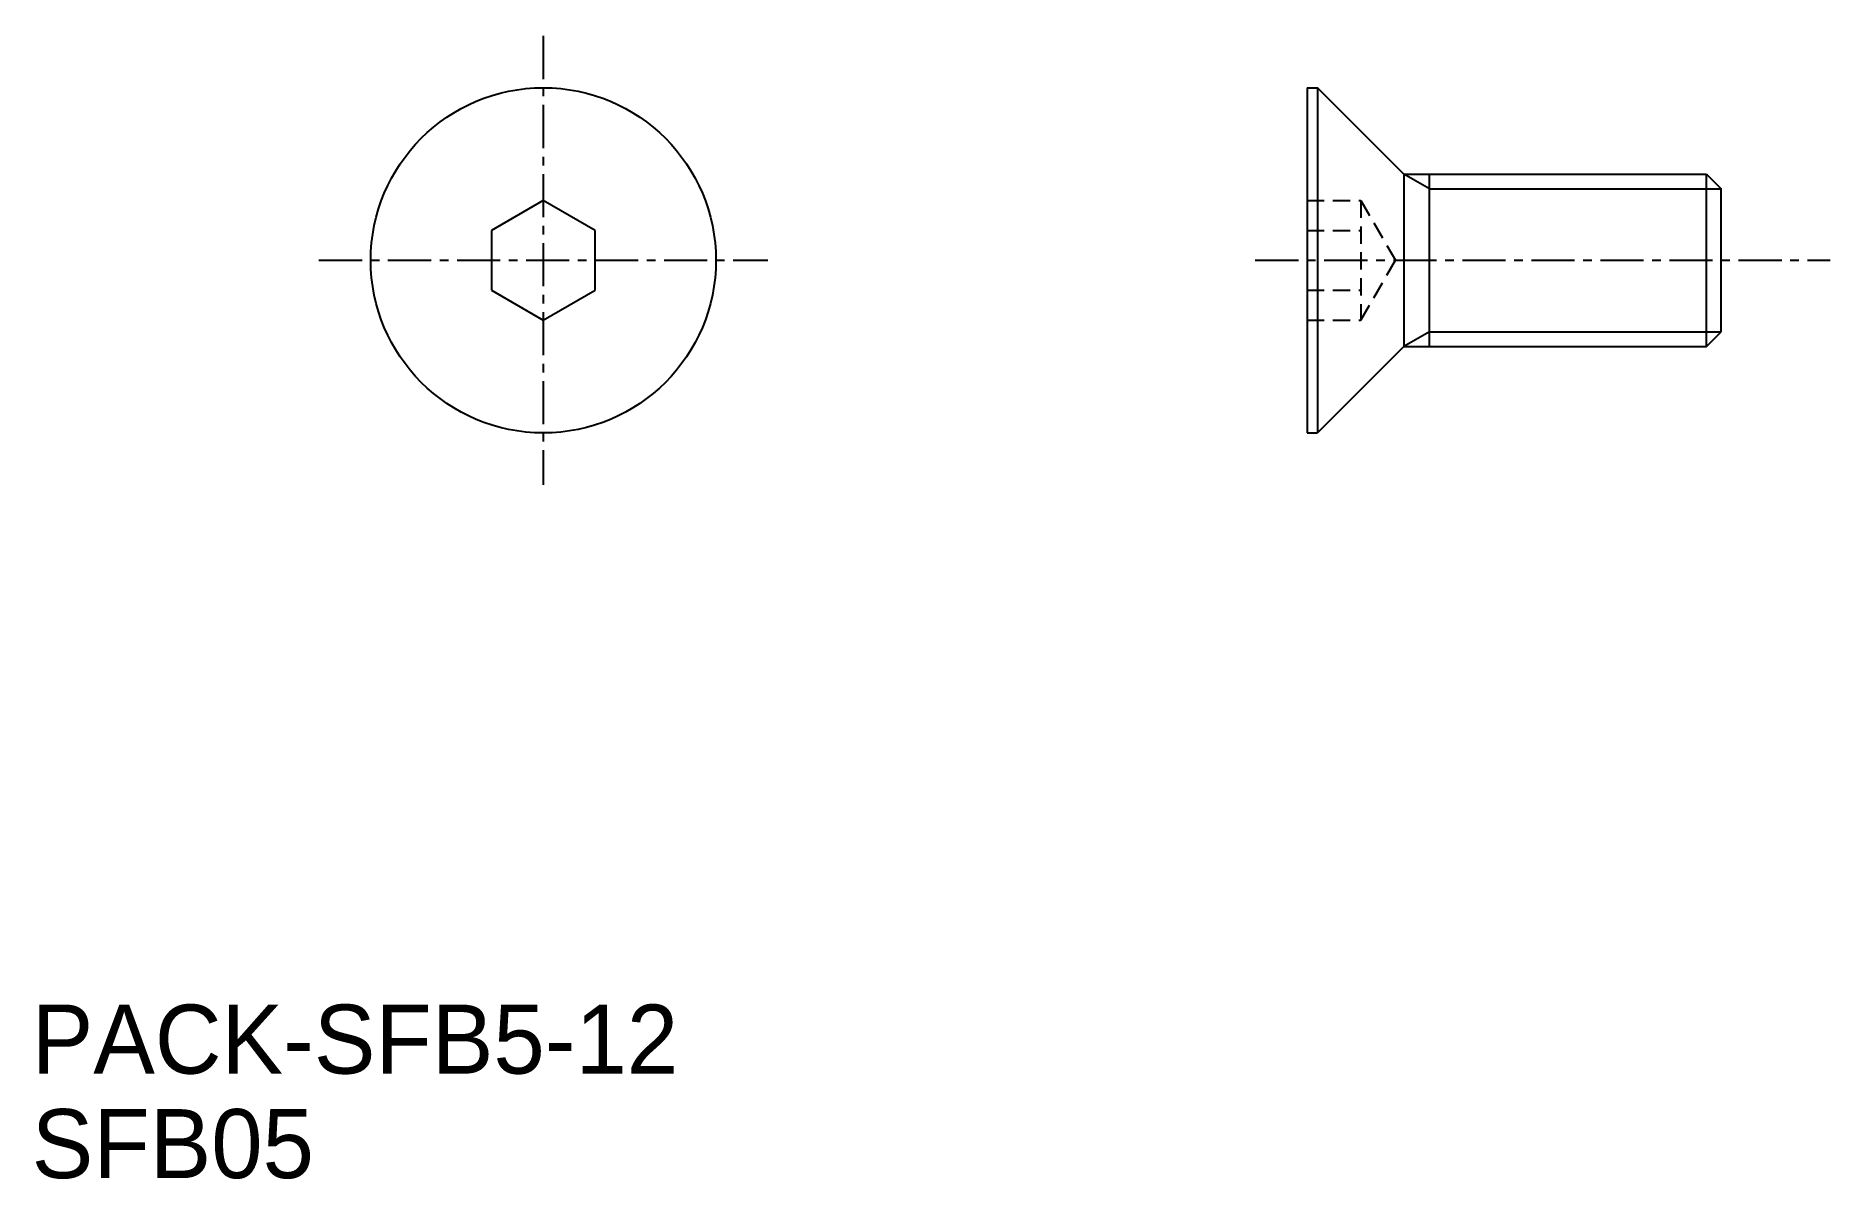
# Model space of a CAD drawing. Extents: x 5.1 to 57.1, y 2.8 to 35.9.
import ezdxf

# ---------------------------------------------------------------- set-up
doc = ezdxf.new("R2010")
doc.units = 0
doc.linetypes.add('CENTER', pattern=[2, 1.25, -0.25, 0.25, -0.25])
doc.linetypes.add('DASHED', pattern=[0.75, 0.5, -0.25])
doc.layers.get('0').update_dxf_attribs({"linetype": 'CONTINUOUS'})
doc.layers.add('CENTER', color=1, linetype='CENTER')

msp = doc.modelspace()

# ---------------------------------------------------------------- linework, layer by layer
at = {"color": 7, "linetype": 'CONTINUOUS'}
for p, q in [((41.944, 34.38), (41.944, 24.38)), ((41.944, 34.38), (42.244, 34.38)), ((44.744, 31.88), (42.244, 34.38)), ((42.244, 34.38), (42.244, 24.38)), ((44.744, 31.88), (53.511, 31.88)), ((44.744, 31.88), (44.744, 26.88)), ((45.494, 26.88), (45.494, 31.88)), ((53.511, 31.88), (53.944, 31.447)), ((53.511, 26.88), (53.511, 31.88)), ((53.944, 27.313), (53.944, 31.447)), ((19.821, 31.112), (18.321, 30.246)), ((21.321, 30.246), (19.821, 31.112)), ((18.321, 30.246), (18.321, 28.514)), ((21.321, 28.514), (21.321, 30.246)), ((18.321, 28.514), (19.821, 27.648)), ((19.821, 27.648), (21.321, 28.514)), ((53.511, 26.88), (53.944, 27.313)), ((44.744, 26.88), (42.244, 24.38)), ((44.744, 26.88), (53.511, 26.88)), ((41.944, 24.38), (42.244, 24.38))]:
    msp.add_line(p, q, dxfattribs=at)
at = {"color": 3, "linetype": 'CONTINUOUS'}
for p, q in [((45.494, 31.447), (44.744, 31.88)), ((45.494, 31.447), (53.944, 31.447)), ((45.494, 27.313), (44.744, 26.88)), ((45.494, 27.313), (53.944, 27.313))]:
    msp.add_line(p, q, dxfattribs=at)
at = {"color": 3, "linetype": 'DASHED'}
for p, q in [((41.944, 31.112), (43.504, 31.112)), ((43.504, 31.112), (44.504, 29.38)), ((43.504, 31.112), (43.504, 27.648)), ((43.754, 30.679), (43.754, 30.679)), ((41.944, 30.246), (43.504, 30.246)), ((44.004, 30.246), (44.004, 30.246)), ((43.504, 27.648), (44.504, 29.38)), ((41.944, 28.514), (43.504, 28.514)), ((41.944, 27.648), (43.504, 27.648))]:
    msp.add_line(p, q, dxfattribs=at)
at = {"color": 7, "linetype": 'CONTINUOUS'}
msp.add_circle((19.821, 29.38), 5, dxfattribs=at)
at = {"layer": 'CENTER', "color": 1, "linetype": 'CENTER'}
for p, q in [((19.821, 35.88), (19.821, 22.88)), ((13.321, 29.38), (26.321, 29.38)), ((40.444, 29.38), (57.097, 29.38))]:
    msp.add_line(p, q, dxfattribs=at)

# ---------------------------------------------------------------- texts
at = {"color": 7, "linetype": 'CONTINUOUS'}
for s, p in [('PACK-SFB5-12', (5, 5.823)), ('SFB05', (5, 2.797))]:
    msp.add_text(s, height=2, dxfattribs=at).set_placement(p)

doc.saveas('drawing.dxf')
